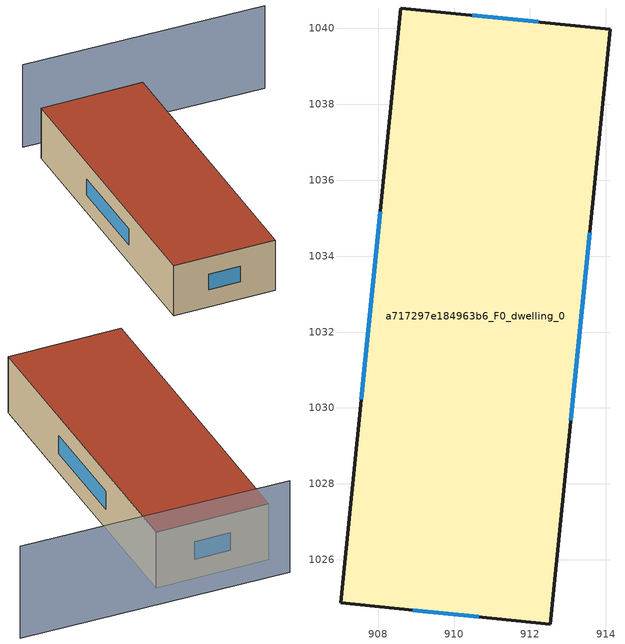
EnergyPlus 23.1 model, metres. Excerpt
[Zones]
a717297e184963b6_F0_dwelling_0
 floor ground (EU_floor_Construction): 914.11,1039.98 912.54,1024.31 907.02,1024.86 908.59,1040.54 z0
 wall outside (EU_wall_Construction): 914.11,1039.98 908.59,1040.54 907.02,1024.86 912.54,1024.31 914.11,1039.98 z0:3
 window (EU_Window_Construction): 912.22,1040.17 910.48,1040.35 / 913.08,1029.67 913.57,1034.62 / 908.91,1024.67 910.65,1024.5 / 908.05,1035.17 907.56,1030.23 z1.03:1.97
 roof outside (EU_roof_Construction): 912.54,1024.31 914.11,1039.98 908.59,1040.54 907.02,1024.86 z3
shading: 921.4,1040.38 908.32,1041.89 z0:4.9
[Building]
EU S2 Campaign: North Axis=0; Terrain=City; Solar Distribution=FullExterior
[Site:Location]
Cape.Town.Intl.AP: Latitude=-33.965; Longitude=18.602; Time Zone=2; Elevation=46
[SizingPeriod:WeatherFileDays]
AnnualSizingPeriod: Begin Month=1; Begin Day of Month=1; End Month=12; End Day of Month=31; Day of Week for Start Day=Monday; Use Weather File Daylight Saving Period=No; Use Weather File Rain and Snow Indicators=No
[MATERIAL]
EU_InternalMass_Material: Roughness=MediumRough; Thickness=0.1; Conductivity=1; Density=1800; Specific Heat=900; Thermal Absorptance=0.9; Solar Absorptance=0.7; Visible Absorptance=0.7
[MATERIAL:NOMASS] Roughness=MediumRough; Thermal Absorptance=0.9; Solar Absorptance=0.7; Visible Absorptance=0.7
Name | Thermal Resistance
EU_wall_NoMass | 0.493876
EU_roof_NoMass | 0.449382
EU_floor_NoMass | 1.25
[WINDOWMATERIAL:SIMPLEGLAZINGSYSTEM]
EU_Window_SimpleGlazing: UFactor=4.4; Solar Heat Gain Coefficient=0.85; Visible Transmittance=0.85
[CONSTRUCTION]
EU_wall_Construction: EU_wall_NoMass
EU_roof_Construction: EU_roof_NoMass
EU_floor_Construction: EU_floor_NoMass
EU_Window_Construction: EU_Window_SimpleGlazing
EU_InternalMass_Construction: EU_InternalMass_Material
[ZONE]
a717297e184963b6_F0_dwelling_0: Type=1; Multiplier=1; Ceiling Height=autocalculate; Volume=262.342; Floor Area=autocalculate; Part of Total Floor Area=Yes
[INTERNALMASS]
a717297e184963b6_F0_dwelling_0_EU_InternalMass: Construction=EU_InternalMass_Construction; Zone or ZoneList=a717297e184963b6_F0_dwelling_0; Surface Area=87.4471
[OTHEREQUIPMENT]
EU_Step8_InternalGain_a717297e184963b6_F0_dwelling_0_f000: Fuel Type=Electricity; Zone or ZoneList or Space or SpaceList=a717297e184963b6_F0_dwelling_0; Schedule=EU_Step8_GainSchedule_a717297e184963b6_F0_dwelling_0_f000; Design Level Calculation Method=Watts/Area; Power per Zone Floor Area=1; Fraction Latent=0; Fraction Radiant=0; Fraction Lost=0; Carbon Dioxide Generation Rate=0; EndUse Subcategory=EU_Step8_InternalGains
[ZONEVENTILATION:DESIGNFLOWRATE]
EU_ConstantAir_a717297e184963b6_F0_dwelling_0: Zone or ZoneList or Space or SpaceList=a717297e184963b6_F0_dwelling_0; Schedule=EU_AlwaysOn; Design Flow Rate Calculation Method=AirChanges/Hour; Air Changes per Hour=0.64; Ventilation Type=Natural; Fan Pressure Rise=0; Fan Total Efficiency=1; Constant Term Coefficient=1; Temperature Term Coefficient=0; Velocity Term Coefficient=0; Velocity Squared Term Coefficient=0; Minimum Indoor Temperature=-100; Maximum Indoor Temperature=100; Delta Temperature=-100; Minimum Outdoor Temperature=-100; Maximum Outdoor Temperature=100; Maximum Wind Speed=40
[HVACTEMPLATE:THERMOSTAT]
EU_HeatOnly_a717297e184963b6_F0_dwelling_0: Constant Heating Setpoint=20; Constant Cooling Setpoint=50
[HVACTEMPLATE:ZONE:IDEALLOADSAIRSYSTEM]
a717297e184963b6_F0_dwelling_0: Template Thermostat=EU_HeatOnly_a717297e184963b6_F0_dwelling_0; System Availability Schedule=EU_AlwaysOn; Maximum Heating Supply Air Temperature=50; Minimum Cooling Supply Air Temperature=13; Maximum Heating Supply Air Humidity Ratio=0.0156; Minimum Cooling Supply Air Humidity Ratio=0.0077; Heating Limit=NoLimit; Cooling Limit=NoLimit; Heating Availability Schedule=EU_AlwaysOn; Cooling Availability Schedule=EU_CoolingOff; Dehumidification Control Type=ConstantSensibleHeatRatio; Cooling Sensible Heat Ratio=0.7; Dehumidification Setpoint=60; Humidification Control Type=None; Humidification Setpoint=30; Outdoor Air Method=None; Outdoor Air Flow Rate per Person=0.00944; Outdoor Air Flow Rate per Zone Floor Area=0; Outdoor Air Flow Rate per Zone=0; Demand Controlled Ventilation Type=None; Outdoor Air Economizer Type=NoEconomizer; Heat Recovery Type=None; Sensible Heat Recovery Effectiveness=0.7; Latent Heat Recovery Effectiveness=0.65
[SIZING:ZONE]
a717297e184963b6_F0_dwelling_0: Zone Cooling Design Supply Air Temperature Input Method=SupplyAirTemperature; Zone Cooling Design Supply Air Temperature=13; Zone Heating Design Supply Air Temperature Input Method=SupplyAirTemperature; Zone Heating Design Supply Air Temperature=50; Zone Cooling Design Supply Air Humidity Ratio=0.008; Zone Heating Design Supply Air Humidity Ratio=0.008; Cooling Design Air Flow Method=DesignDay; Cooling Design Air Flow Rate=0; Cooling Minimum Air Flow per Zone Floor Area=0.000762; Cooling Minimum Air Flow=0; Cooling Minimum Air Flow Fraction=0.2; Heating Design Air Flow Method=DesignDay; Heating Design Air Flow Rate=0; Heating Maximum Air Flow per Zone Floor Area=0.002032; Heating Maximum Air Flow=0.141576; Heating Maximum Air Flow Fraction=0.3; Account for Dedicated Outdoor Air System=No; Dedicated Outdoor Air System Control Strategy=NeutralSupplyAir; Dedicated Outdoor Air Low Setpoint Temperature for Design=autosize; Dedicated Outdoor Air High Setpoint Temperature for Design=autosize; Zone Load Sizing Method=Sensible Load Only No Latent Load; Zone Latent Cooling Design Supply Air Humidity Ratio Input Method=HumidityRatioDifference; Zone Cooling Design Supply Air Humidity Ratio Difference=0.005; Zone Latent Heating Design Supply Air Humidity Ratio Input Method=HumidityRatioDifference; Zone Humidification Design Supply Air Humidity Ratio Difference=0.005
[SCHEDULE:CONSTANT]
Name | Hourly Value
EU_AlwaysOn | 1
EU_CoolingOff | 0
[SCHEDULE:FILE]
EU_Step8_GainSchedule_a717297e184963b6_F0_dwelling_0_f000: File=../../schedules/a717297e184963b6/a717297e184963b6_F0_dwelling_0_f000_gain.csv; Column Number=1; Rows to Skip at Top=0; Number of Hours of Data=8760; Column Separator=Comma; Interpolate to Timestep=No; Minutes per Item=60; Adjust Schedule for Daylight Savings=Yes
